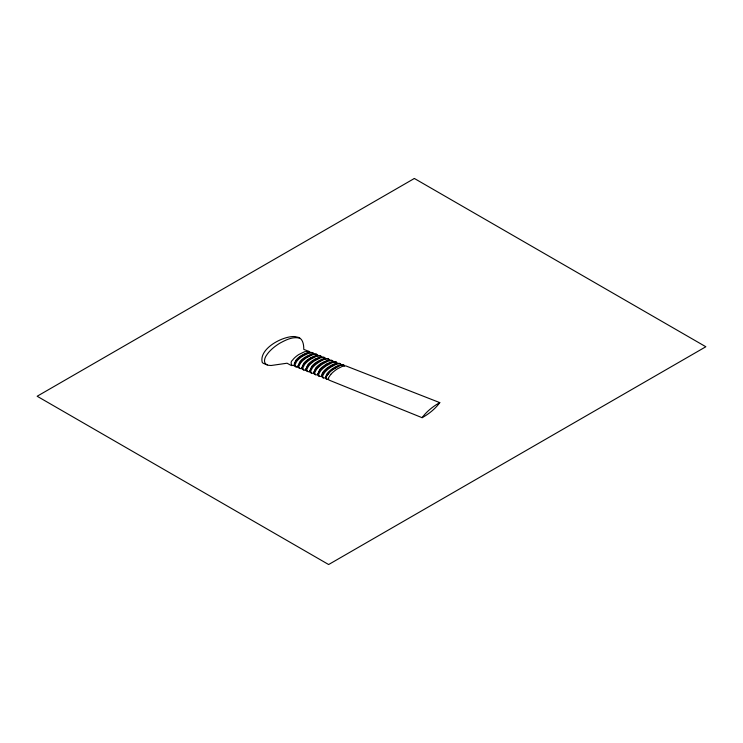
<?xml version="1.0" encoding="UTF-8"?>
<svg xmlns="http://www.w3.org/2000/svg" width="743" height="743" viewBox="0 0 743 743"><rect width="100%" height="100%" fill="white"/><g stroke="black" fill="none" stroke-linecap="round" stroke-linejoin="round"><path stroke-width="1.11" d="M326.651 379.199L326.595 379.181A1.412 0.808 0 0 1 326.279 379.014L325.768 378.206A5.025 2.907 0 0 1 325.75 377.871L323.697 377.973A1.467 0.845 0 0 1 323.363 377.871L322.583 377.555A1.486 0.854 0 0 1 322.304 377.416C320.772 375.577 322.471 372.614 323.818 371.082A35.525 20.516 0 0 1 328.666 366.903L331.006 365.482A13.346 7.709 0 0 1 333.932 364.246M326.976 363.894L324.635 365.277A35.85 20.693 0 0 0 321.329 367.887A31.095 17.953 0 0 0 319.601 369.708L317.781 374.258A6.845 3.956 0 0 0 317.753 374.76L318.283 375.772A1.607 0.929 0 0 0 318.636 375.967L319.406 376.274A1.579 0.91 0 0 0 319.871 376.404L321.747 376.32M321.775 375.921L323.029 373.218L325.508 370.469A54.183 31.28 0 0 1 327.923 368.352L332.985 365.036A20.823 12.018 0 0 1 335.13 364.033A11.526 6.65 0 0 1 336.635 363.522L339.254 363.29A1.486 0.854 0 0 1 339.579 363.383L340.359 363.689A1.467 0.845 0 0 1 340.647 363.838L340.861 365.064A5.721 3.306 0 0 1 341.604 364.952L343.294 364.878A1.412 0.817 0 0 1 343.572 364.952M317.781 374.231L319.639 370.813A39.082 22.569 0 0 1 322.146 368.175A46.428 26.804 0 0 1 325.796 365.324L328.926 363.438M309.915 370.664L311.605 367.59A36.955 21.333 0 0 1 314.085 364.971A43.8 25.29 0 0 1 317.725 362.129L320.883 360.271A17.117 9.882 0 0 1 324.004 358.971L324.208 358.934A7.189 4.152 0 0 1 325.527 358.628A4.198 2.424 0 0 1 326.177 358.563L326.753 358.553A1.978 1.142 0 0 1 327.7 358.739L328.471 359.045A1.83 1.059 0 0 1 328.991 359.361L329.428 360.197A9.668 5.582 0 0 0 326.92 360.959A20.284 11.712 0 0 0 324.895 361.86L321.747 363.717A45.072 26.024 0 0 0 318.106 366.568A37.977 21.928 0 0 0 315.608 369.197L313.88 372.262M326.149 376.729C325.165 379.004 326.27 373.627 327.812 372.754A36.565 21.11 0 0 1 332.697 368.528L335.056 367.079A13.82 7.978 0 0 1 337.898 365.853L340.814 365.073L332.112 370.014A52.521 30.324 0 0 0 329.623 372.206L326.075 376.915M326.047 376.998L325.991 377.147A7.514 4.337 0 0 0 325.861 378.308L326.456 379.106A1.412 0.817 0 0 0 327.059 379.32L327.199 379.339M326.084 376.599L329.539 372.132A55.948 32.302 0 0 1 331.972 369.995L337.053 366.643A19.615 11.321 0 0 1 339.727 365.417L340.814 365.073M330.802 374.351L328.462 377.843L328.833 380.017L422.108 417.687C428.739 414.092 435.472 408.65 439.791 402.632L345.764 365.872L342.133 366.438L337.303 368.937A46.781 27.008 0 0 0 330.821 374.361M301.899 355.795L305.02 354.03A16.838 9.724 0 0 1 307.806 352.916L305.475 353.64A13.578 7.839 0 0 0 303.237 354.541L301.101 355.711A30.965 17.878 0 0 0 297.887 358.117A26.794 15.464 0 0 0 295.742 360.448L294.284 364.144L295.946 361.07A33.983 19.624 0 0 1 298.352 358.516A39.184 22.624 0 0 1 301.899 355.804M321.032 363.42L322.973 362.315A13.402 7.736 0 0 1 325.731 361.172L328.332 360.457M315.013 359.175L313.109 360.244A31.475 18.176 0 0 0 307.825 364.729L305.967 369.076L307.63 366.002A35.97 20.767 0 0 1 310.091 363.373L310.509 363.002A42.918 24.779 0 0 1 313.722 360.55L317.465 358.423A18.334 10.588 0 0 1 318.803 357.847A12.64 7.3 0 0 1 320.084 357.411A7.328 4.226 0 0 1 321.654 357.067A2.777 1.607 0 0 1 323.809 357.169L324.542 357.513A1.96 1.133 0 0 1 325.128 357.885L325.536 358.628M311.066 357.624L308.902 358.841A32.729 18.9 0 0 0 305.958 361.042A28.28 16.327 0 0 0 303.664 363.438L302.039 367.488L303.673 364.404A35.06 20.247 0 0 1 306.116 361.785L306.534 361.404A41.766 24.11 0 0 1 309.738 358.971L313.787 356.733A17.609 10.17 0 0 1 314.735 356.343L314.902 356.278A12.622 7.281 0 0 1 315.979 355.906A7.346 4.244 0 0 1 317.781 355.516A2.796 1.616 0 0 0 316.797 354.43M324.663 359.333L325.128 359.194A8.145 4.699 0 0 1 325.805 359.027L328.072 358.925A1.709 0.984 0 0 1 328.471 359.045M311.893 354.411L311.819 354.439A12.455 7.189 0 0 0 311.168 354.652L310.676 354.838A16.745 9.668 0 0 0 310.184 355.033L304.073 358.618A45.369 26.191 0 0 0 301.769 360.587L298.305 365.287A12.39 7.151 0 0 0 298.157 365.816L299.8 361.795A27.547 15.909 0 0 1 301.742 359.723A31.828 18.38 0 0 1 304.992 357.272L307.138 356.073A13.541 7.82 0 0 1 309.497 355.126L311.893 354.411A7.514 4.337 0 0 1 313.936 353.974A2.833 1.635 0 0 1 316.016 354.132M315.979 355.916L313.537 356.631A13.513 7.801 0 0 0 311.085 357.634M320.084 357.42L317.595 358.145A13.458 7.774 0 0 0 315.032 359.185M324.208 358.934L321.663 359.658A13.411 7.746 0 0 0 319.007 360.754L317.057 361.832A32.283 18.64 0 0 0 311.726 366.383L309.877 370.85A7.114 4.114 0 0 0 309.85 371.676L310.23 372.429A1.904 1.096 0 0 0 310.797 372.8L311.568 373.107A1.839 1.059 0 0 0 312.264 373.274L313.797 373.218A7.049 4.068 0 0 1 313.825 372.531L315.654 368.045A33.129 19.132 0 0 1 321.06 363.438M337.266 363.373L336.746 362.333A1.579 0.91 0 0 0 336.375 362.138L335.595 361.832A1.607 0.929 0 0 0 335.158 361.711L333.338 361.785A7.086 4.096 0 0 0 332.483 361.99L329.846 362.723A13.365 7.718 0 0 0 327.004 363.912M333.951 364.265L336.718 363.503M341.167 364.989L343.247 364.85A1.43 0.827 0 0 1 343.628 364.971M317.753 374.76L316.054 374.844A1.709 0.984 0 0 1 315.478 374.695L314.707 374.379A1.727 0.994 0 0 1 314.28 374.128L313.797 373.218M329.428 360.197L330.951 360.123A1.783 1.031 0 0 1 331.638 360.281L332.409 360.587A1.662 0.957 0 0 1 332.78 360.782L333.338 361.785M439.791 402.632C433.188 406.235 426.38 411.678 422.108 417.687M336.375 362.138L332.288 362.612L326.586 365.64A46.688 26.962 0 0 0 322.945 368.491A39.305 22.689 0 0 0 320.428 371.129L318.645 374.184L319.063 376.088A1.644 0.947 0 0 0 319.406 376.274M340.359 363.689L336.328 364.2L330.654 367.246A48.128 27.788 0 0 0 327.013 370.107A40.503 23.386 0 0 0 324.477 372.745L322.657 375.8L323.019 377.685A1.514 0.873 0 0 0 323.363 377.871M332.409 360.587L328.267 361.033L322.546 364.033A45.332 26.172 0 0 0 318.896 366.884A38.199 22.058 0 0 0 316.397 369.512L314.614 372.772L315.478 374.686M313.899 353.984A2.823 1.625 0 0 0 312.914 352.925L308.466 353.269L302.605 356.148A39.89 23.033 0 0 0 299.401 358.581L298.983 358.953A33.472 19.327 0 0 0 296.568 361.572L294.98 364.859L296.104 366.866L295.352 366.559M324.542 357.513L320.289 357.903L314.503 360.857A43.15 24.909 0 0 0 311.298 363.308L310.871 363.689A36.166 20.878 0 0 0 308.41 366.308L306.701 369.587L307.676 371.537A2.173 1.254 0 0 0 308.912 371.732A3.854 2.229 0 0 0 309.85 371.667M309.032 351.448L304.556 351.736L298.677 354.597A38.915 22.466 0 0 0 295.473 357.021L295.055 357.392A32.655 18.854 0 0 0 292.658 360.002C287.847 363.708 296.894 368.621 287.067 363.216L271.093 365.51L268.074 365.231L263.988 363.624A5.675 3.278 0 0 1 262.26 362.445C258.555 348.634 283.232 335.595 295.129 336.57A5.424 3.13 0 0 1 296.346 336.923C302.717 337.378 303.85 344.232 303.766 349.386L309.032 351.448A2.861 1.653 0 0 1 310.072 352.461A2.87 1.653 0 0 1 312.144 352.628M299.568 338.158C292.826 336.393 285.981 339.867 280.185 343.006A58.753 33.918 0 0 0 277.966 344.39A65.514 37.828 0 0 0 270.099 350.817L269.04 351.95A52.846 30.509 0 0 0 266.83 354.801C264.592 357.55 262.799 363.216 267.155 364.924M312.125 352.656L312.877 352.953M315.989 354.16L316.75 354.467A2.015 1.161 0 0 0 316.342 354.337L312.144 354.885L306.553 357.708A40.911 23.618 0 0 0 303.348 360.151L302.921 360.522A34.327 19.82 0 0 0 300.488 363.141L298.9 366.234A8.257 4.764 0 0 0 298.853 366.977L299.605 368.249A1.969 1.133 0 0 0 299.94 368.417L299.188 368.11A2.805 1.616 0 0 1 298.222 367.07M319.871 355.683L320.632 355.981A2.768 1.597 0 0 1 321.589 357.077M307.676 371.537L306.905 371.231A2.173 1.254 0 0 1 306.172 370.646L306.06 370.488A4.059 2.34 0 0 1 305.94 370.135A7.189 4.152 0 0 1 305.958 369.169M326.548 379.162L326.595 379.181A2.238 1.291 0 0 0 328.248 379.236M305.921 370.098A2.805 1.616 0 0 1 303.766 370.014L303.042 369.661A2.777 1.597 0 0 1 302.104 368.593A7.272 4.198 0 0 1 302.057 367.497M311.568 373.107L310.648 371.175L312.394 367.906A37.159 21.454 0 0 1 314.874 365.277A44.041 25.429 0 0 1 318.515 362.445L321.663 360.587A17.507 10.114 0 0 1 324.654 359.324M303.794 369.968L302.772 367.999L304.444 364.72A35.227 20.34 0 0 1 306.887 362.101L307.305 361.73A41.998 24.25 0 0 1 310.518 359.278L316.081 356.436L320.224 355.86A1.913 1.105 0 0 1 320.632 355.981M292.259 365.352A2.888 1.672 0 0 0 294.302 365.528A7.031 4.059 0 0 1 294.265 364.358M295.315 366.587A2.833 1.635 0 0 1 294.358 365.547M296.076 366.893A2.861 1.653 0 0 0 298.157 367.042A7.133 4.114 0 0 1 298.147 365.928M302.029 368.565A2.823 1.625 0 0 1 299.912 368.444M328.267 379.292A2.145 1.235 0 0 1 326.623 379.236M317.809 355.553A2.796 1.616 0 0 1 319.899 355.646M343.628 364.915A2.173 1.254 0 0 1 344.297 365.835M328.963 363.457A16.569 9.566 0 0 1 332.455 361.962M307.834 352.944A7.606 4.393 0 0 1 310.11 352.433M414.362 178.469L37.15 396.251L328.638 564.531L705.85 346.749L414.362 178.469"/></g></svg>
